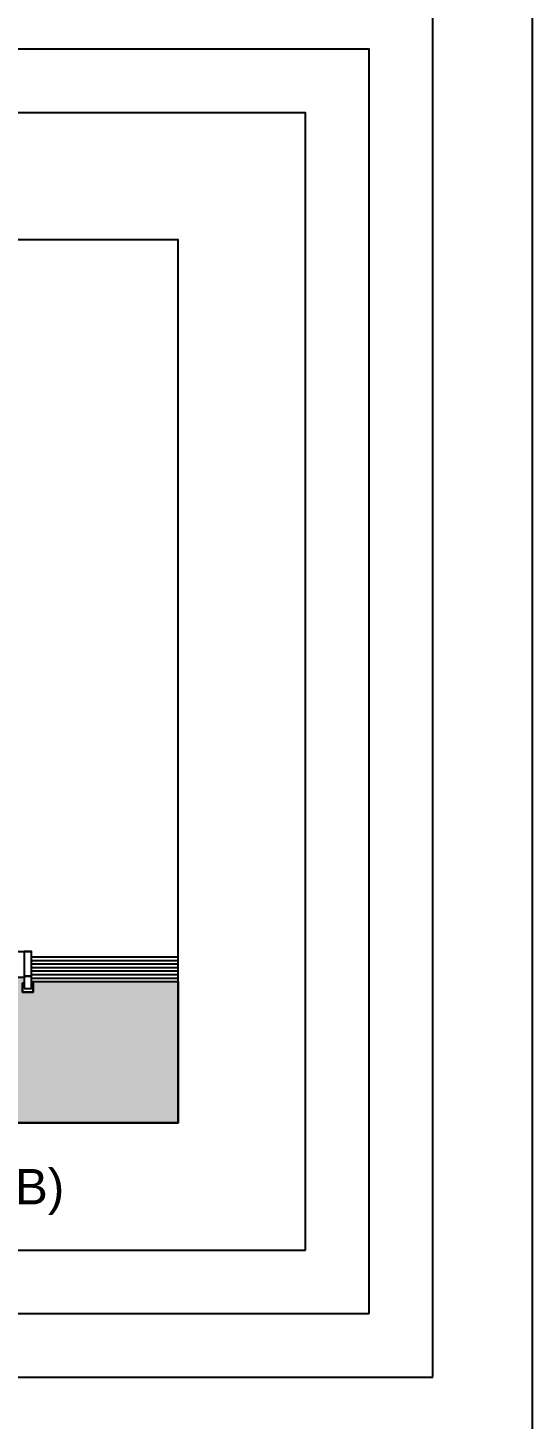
# Model space of a CAD drawing. Header units: millimetres. Extents: x 0 to 672800, y 0 to 118800.
# Drawn here: x 637039 to 651300, y 58054 to 97449 of the extents above; entities that cross this region are included whole.
import ezdxf
from ezdxf.enums import TextEntityAlignment as Align

# ---------------------------------------------------------------- set-up
doc = ezdxf.new("R2010")
doc.units = ezdxf.units.MM
doc.header["$LTSCALE"] = 200
doc.layers.get('DEFPOINTS').update_dxf_attribs({"color": 137})
for name, color, linetype in [('A-CON', 2, 'Continuous'), ('AA-ELEV-PCN7', 7, 'Continuous'), ('PTANNOTELE', 7, 'Continuous'), ('SOL-253', 253, 'Continuous'), ('WAL', 3, 'Continuous')]:
    doc.layers.add(name, color=color, linetype=linetype)
doc.layers.add('구조체크', color=137, linetype='Continuous', plot=False)
doc.styles.get("Standard").update_dxf_attribs({"font": 'arial.ttf'})

msp = doc.modelspace()

# ---------------------------------------------------------------- hatches: boundary and pattern name
at = {"layer": 'SOL-253'}
h = msp.add_hatch(color=256, dxfattribs=at)
h.dxf.hatch_style = 1
h.paths.add_polyline_path([(618888.5, 71534.9), (630038.7, 71534.9), (630038.7, 71144.9), (630588.7, 71144.9), (630588.7, 70194.9), (630488.7, 70194.9), (630488.7, 70134.9), (630988.7, 70134.9), (630988.7, 70194.9), (630888.7, 70194.9), (630888.7, 70569.9), (636938.7, 70569.9), (636938.7, 70394.9), (636888.7, 70394.9), (636888.7, 70144.9), (637188.7, 70144.9), (637188.7, 70394.9), (637138.7, 70394.9), (637138.7, 70444.9), (641288.7, 70444.9), (641288.7, 66441.6), (618888.5, 66441.6)])

# ---------------------------------------------------------------- linework, layer by layer
at = {"layer": 'A-CON'}
msp.add_line((637138.7, 70444.9), (641288.7, 70444.9), dxfattribs=at)
at = {"layer": 'AA-ELEV-PCN7'}
msp.add_lwpolyline([(637138.7, 70394.9), (637188.7, 70394.9), (637188.7, 70144.9), (636888.7, 70144.9), (636888.7, 70394.9), (636938.7, 70394.9)], dxfattribs=at)
at = {"layer": 'DEFPOINTS'}
for points in [[(651300, 4200), (513900, 4200), (513900, 114600), (651300, 114600)], [(648488.7, 59241.6), (648488.7, 98641.6), (611688.5, 98641.6), (611688.5, 59241.6)], [(646688.7, 61041.6), (646688.7, 96841.6), (613488.5, 96841.6), (613488.5, 61041.6)], [(644888.7, 62841.6), (644888.7, 95041.6), (615288.5, 95041.6), (615288.5, 62841.6)], [(641288.7, 66441.6), (641288.7, 91441.6), (618888.5, 91441.6), (618888.5, 66441.6)]]:
    msp.add_lwpolyline(points, close=True, dxfattribs=at)
at = {"layer": 'PTANNOTELE', "color": 8}
for p, q in [((630888.7, 71294.9), (637138.7, 71294.9)), ((637138.7, 71144.9), (641288.7, 71144.9)), ((637138.7, 70544.9), (641288.7, 70544.9))]:
    msp.add_line(p, q, dxfattribs=at)
at = {"layer": 'PTANNOTELE', "color": 251}
for p, q in [((637138.7, 71044.9), (641288.7, 71044.9)), ((637138.7, 70944.9), (641288.7, 70944.9)), ((637138.7, 70844.9), (641288.7, 70844.9)), ((637138.7, 70744.9), (641288.7, 70744.9)), ((637138.7, 70644.9), (641288.7, 70644.9))]:
    msp.add_line(p, q, dxfattribs=at)
at = {"layer": 'PTANNOTELE', "color": 8}
msp.add_lwpolyline([(636938.7, 70594.9), (637138.7, 70594.9), (637138.7, 71294.9), (636938.7, 71294.9)], close=True, dxfattribs=at)
at = {"layer": 'SOL-253'}
msp.add_lwpolyline([(618888.5, 71534.9), (630038.7, 71534.9), (630038.7, 71144.9), (630588.7, 71144.9), (630588.7, 70194.9), (630888.7, 70194.9), (630888.7, 70569.9), (636938.7, 70569.9), (636938.7, 70394.9), (636888.7, 70394.9), (636888.7, 70144.9), (637188.7, 70144.9), (637188.7, 70394.9), (637138.7, 70394.9), (637138.7, 70444.9), (641288.7, 70444.9), (641288.7, 66441.6), (618888.5, 66441.6), (618888.5, 71534.9)], dxfattribs=at)
at = {"layer": 'WAL'}
msp.add_lwpolyline([(636938.7, 70244.9), (637138.7, 70244.9), (637138.7, 70594.9), (636938.7, 70594.9)], close=True, dxfattribs=at)
at = {"layer": '구조체크'}
msp.add_lwpolyline([(618888.5, 71534.9), (630038.7, 71534.9), (630038.7, 71144.9), (630588.7, 71144.9), (630588.7, 70194.9), (630488.7, 70194.9), (630488.7, 70134.9), (630988.7, 70134.9), (630988.7, 70194.9), (630888.7, 70194.9), (630888.7, 70569.9), (636938.7, 70569.9), (636938.7, 70394.9), (636888.7, 70394.9), (636888.7, 70144.9), (637188.7, 70144.9), (637188.7, 70394.9), (637138.7, 70394.9), (637138.7, 70444.9), (641288.7, 70444.9), (641288.7, 66441.6), (618888.5, 66441.6)], close=True, dxfattribs=at)

# ---------------------------------------------------------------- texts
at = {"layer": 'DEFPOINTS'}
msp.add_text('SECTION-3(B)', height=1000, dxfattribs=at).set_placement((633413, 64636.7), align=Align.MIDDLE_CENTER)

doc.saveas('drawing.dxf')
